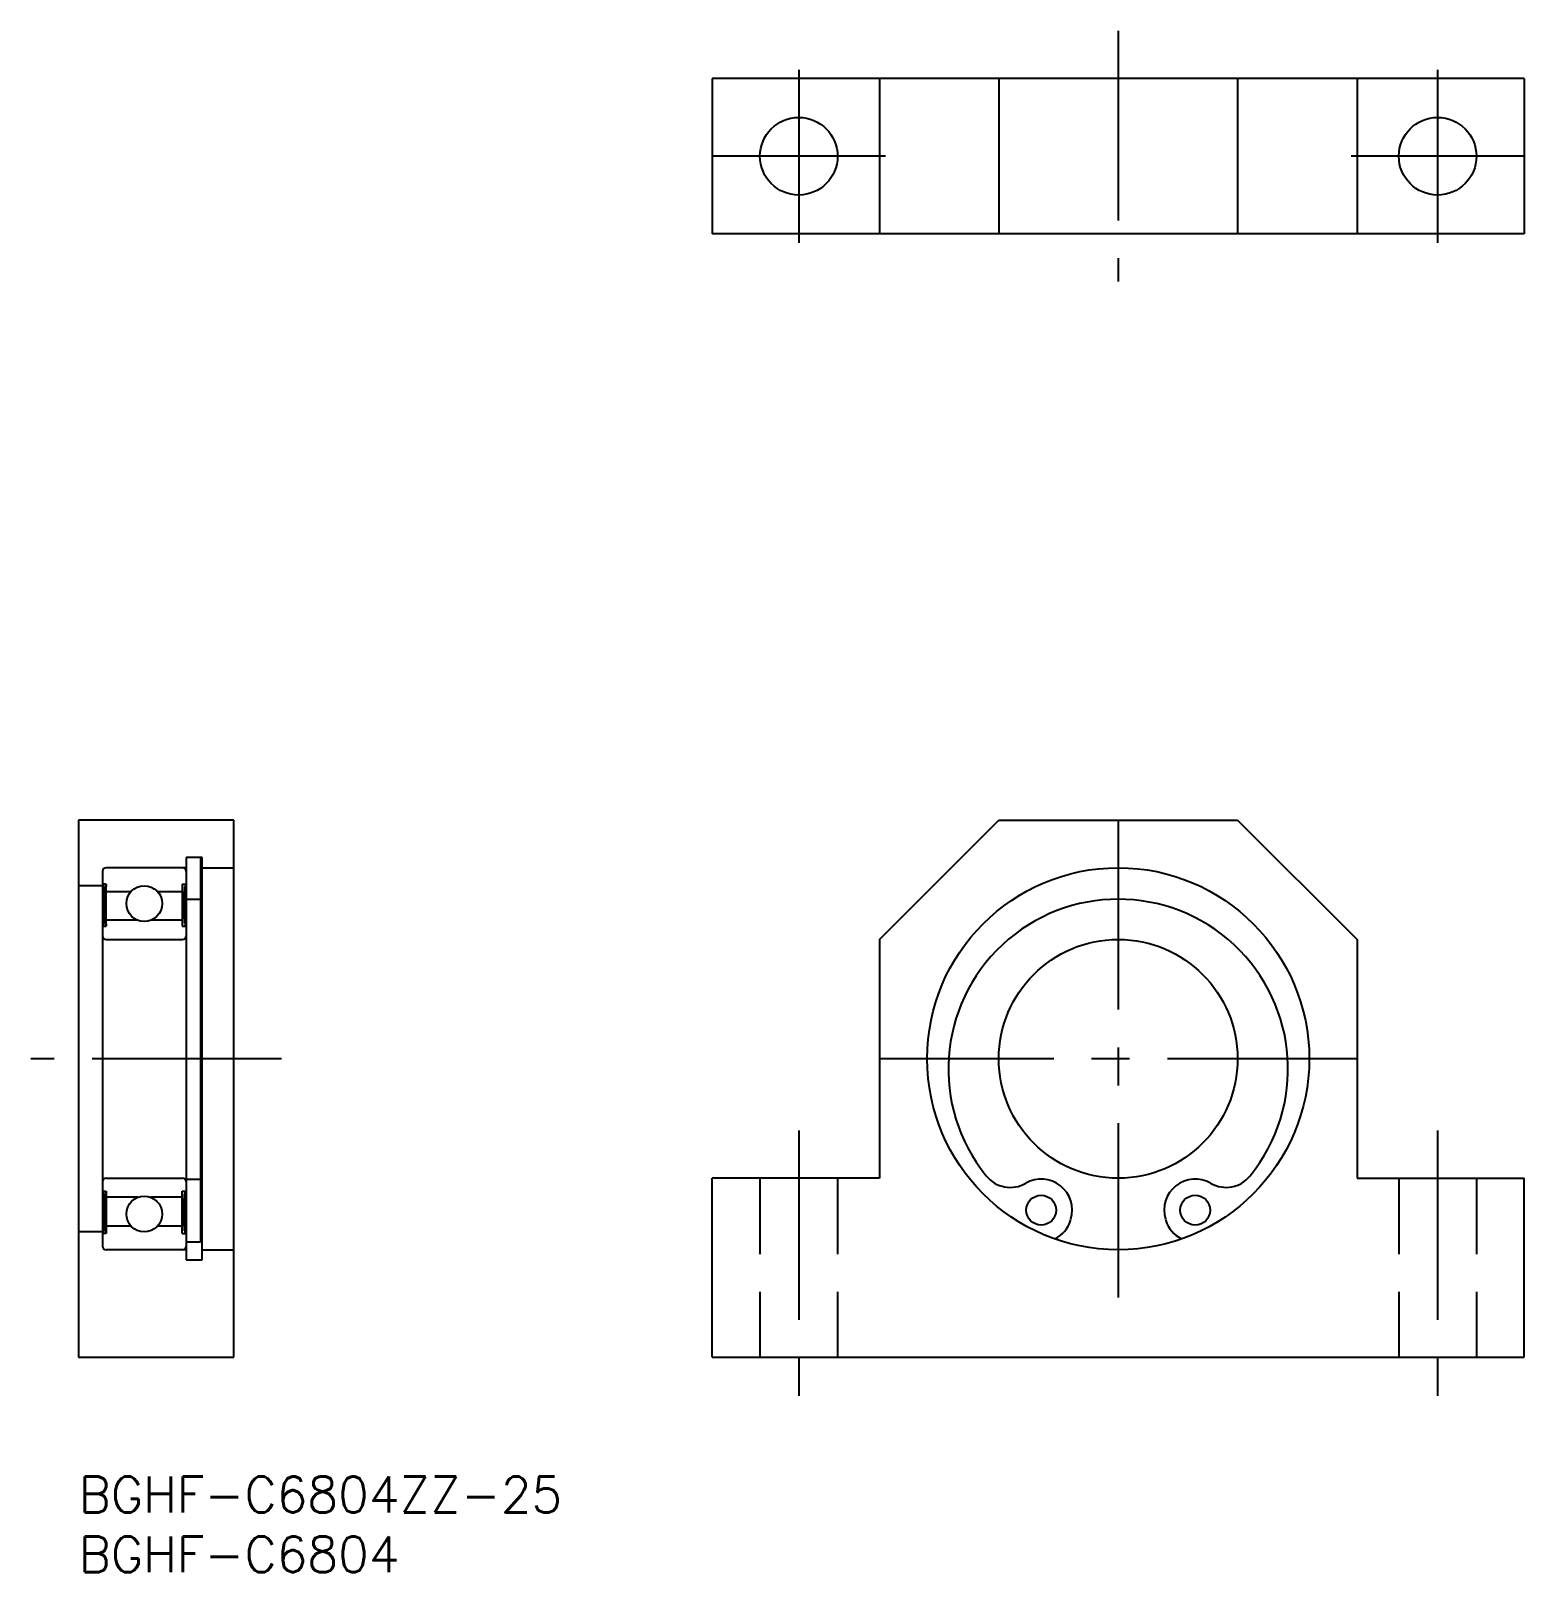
# Model space of a CAD drawing. Extents: x -4 to 121, y -8 to 121.
import ezdxf

# ---------------------------------------------------------------- set-up
doc = ezdxf.new("R2010")
doc.units = 0
doc.header["$LTSCALE"] = 0.5
doc.linetypes.add('CENTER', pattern=[50.8, 31.75, -6.35, 6.35, -6.35])
doc.linetypes.add('DASHED', pattern=[19.05, 12.7, -6.35])
for name, color, linetype in [('MSM_CENTER', 1, 'CENTER'), ('MSM_CONTINUOUS', 7, 'CONTINUOUS'), ('MSM_DASHED', 4, 'DASHED'), ('MSM_NARROW', 5, 'CONTINUOUS'), ('MSM_PART_NUMBER', 7, 'CONTINUOUS')]:
    doc.layers.add(name, color=color, linetype=linetype)
doc.styles.get("Standard").update_dxf_attribs({"font": 'txt.shx', "height": 3, "bigfont": 'bigfont.shx'})

msp = doc.modelspace()

# ---------------------------------------------------------------- linework, layer by layer
at = {"layer": 'MSM_CENTER'}
for p, q in [((87.06, 121.1), (87.06, 100.1)), ((60.31, 117.85), (60.31, 103.35)), ((113.81, 117.85), (113.81, 103.35)), ((67.56, 110.6), (53.06, 110.6)), ((121.06, 110.6), (106.56, 110.6)), ((87.06, 55), (87.06, 15)), ((17, 35), (-4, 35)), ((107.06, 35), (67.06, 35)), ((60.31, 29), (60.31, 6)), ((113.81, 29), (113.81, 6))]:
    msp.add_line(p, q, dxfattribs=at)
at = {"layer": 'MSM_CONTINUOUS'}
for p, q in [((53.06, 117.1), (53.06, 104.1)), ((121.06, 117.1), (53.06, 117.1)), ((67.06, 117.1), (67.06, 104.1)), ((77.06, 117.1), (77.06, 104.1)), ((97.06, 117.1), (97.06, 104.1)), ((107.06, 117.1), (107.06, 104.1)), ((121.06, 117.1), (121.06, 104.1)), ((121.06, 104.1), (53.06, 104.1)), ((0, 55), (0, 10)), ((13, 55), (0, 55)), ((13, 10), (13, 55)), ((67.06, 45), (77.06, 55)), ((77.06, 55), (97.06, 55)), ((97.06, 55), (107.06, 45)), ((10.35, 51.85, -1.3), (9, 51.85, -1.3)), ((9, 51.85), (9, 18.15)), ((10.2, 51.85), (10.2, 19.65)), ((10.35, 18.15, -0.1), (10.35, 51.85, -0.1)), ((2, 50.7), (2, 19.3)), ((9, 51), (2.3, 51)), ((10.35, 51, -1.3), (13, 51, -1.3)), ((2, 49.5), (0, 49.5)), ((2.32, 49.62), (2, 49.62)), ((2.08, 46.1), (2.08, 49.62)), ((2.32, 46.1), (2.32, 49.62)), ((8.68, 49.62), (9, 49.62)), ((8.68, 49.62), (8.68, 46.1)), ((8.92, 49.62), (8.92, 46.1)), ((2.32, 49), (4.38, 49)), ((6.62, 49), (8.68, 49)), ((10.2, 48.35, -1.3), (9, 48.35, -1.3)), ((4.96, 46.6), (2.32, 46.6)), ((8.68, 46.6), (6.04, 46.6)), ((2, 46.1), (2.32, 46.1)), ((8.68, 46.1), (9, 46.1)), ((2.3, 45), (8.7, 45)), ((67.06, 45), (67.06, 25)), ((107.06, 45), (107.06, 25)), ((2.3, 25), (8.7, 25)), ((10.2, 24.89, -1.3), (9, 24.89, -1.3)), ((53.06, 10), (53.06, 25)), ((67.06, 25), (53.06, 25)), ((107.06, 25), (121.06, 25)), ((121.06, 10), (121.06, 25)), ((2, 23.9), (2.32, 23.9)), ((2.08, 23.9), (2.08, 20.38)), ((2.32, 23.9), (2.32, 20.38)), ((4.96, 23.4), (2.32, 23.4)), ((8.68, 23.4), (6.04, 23.4)), ((8.68, 23.9), (9, 23.9)), ((8.68, 20.38), (8.68, 23.9)), ((8.92, 20.38), (8.92, 23.9)), ((2.32, 21), (4.38, 21)), ((6.62, 21), (8.68, 21)), ((83.07, 21.47), (83.1, 21.58)), ((91.01, 21.58), (91.05, 21.47)), ((2, 20.5), (0, 20.5)), ((2.32, 20.38), (2, 20.38)), ((8.68, 20.38), (9, 20.38)), ((10.2, 19.65, -1.3), (9, 19.65, -1.3)), ((9, 19), (2.3, 19)), ((9, 18.15, -1.3), (10.35, 18.15, -1.3)), ((10.35, 19, -1.3), (13, 19, -1.3)), ((0, 10), (13, 10)), ((53.06, 10), (121.06, 10))]:
    msp.add_line(p, q, dxfattribs=at)
for centre, radius in [((60.31, 110.6), 3.25), ((113.81, 110.6), 3.25), ((87.06, 35), 16), ((5.5, 48), 1.5), ((87.06, 35), 10), ((5.5, 22), 1.5), ((80.61, 22.32), 1.25), ((93.51, 22.32), 1.25)]:
    msp.add_circle(centre, radius, dxfattribs=at)
for centre, radius, start, end in [((2.3, 50.7), 0.3, 90, 180), ((8.7, 50.7), 0.3, 0, 90), ((87.06, 34.15), 14.22, 320.9849, 219.0151), ((2.3, 45.3), 0.3, 180, 270), ((8.7, 45.3), 0.3, 270, 0), ((2.3, 24.7), 0.3, 90, 180), ((8.7, 24.7), 0.3, 0, 90), ((78.03, 26.83), 2.6, 219.0151, 299.7762), ((80.61, 22.32), 2.6, 343.6002, 119.7762), ((93.51, 22.32), 2.6, 60.2238, 196.3998), ((96.09, 26.83), 2.6, 240.2238, 320.9849), ((80.67, 22.17), 2.5, 295.9172, 343.6002), ((93.45, 22.17), 2.5, 196.3998, 244.0828), ((2.3, 19.3), 0.3, 180, 270), ((8.7, 19.3), 0.3, 270, 0)]:
    msp.add_arc(centre, radius, start, end, dxfattribs=at)
at = {"layer": 'MSM_DASHED'}
for p, q in [((57.06, 25), (57.06, 10)), ((63.56, 25), (63.56, 10)), ((110.56, 25), (110.56, 10)), ((117.06, 25), (117.06, 10))]:
    msp.add_line(p, q, dxfattribs=at)
at = {"layer": 'MSM_NARROW'}
for p, q in [((2.08, 49.62), (2.32, 46.1)), ((2.32, 49.62), (2.08, 46.1)), ((8.68, 49.62), (8.92, 46.1)), ((8.92, 49.62), (8.68, 46.1)), ((2.08, 20.38), (2.32, 23.9)), ((2.32, 20.38), (2.08, 23.9)), ((8.68, 20.38), (8.92, 23.9)), ((8.92, 20.38), (8.68, 23.9))]:
    msp.add_line(p, q, dxfattribs=at)

# ---------------------------------------------------------------- texts
at = {"layer": 'MSM_PART_NUMBER'}
for s, p in [('BGHF-C6804ZZ-25', (0, -3)), ('BGHF-C6804', (0, -8))]:
    msp.add_text(s, height=3, dxfattribs=at).set_placement(p)

doc.saveas('drawing.dxf')
